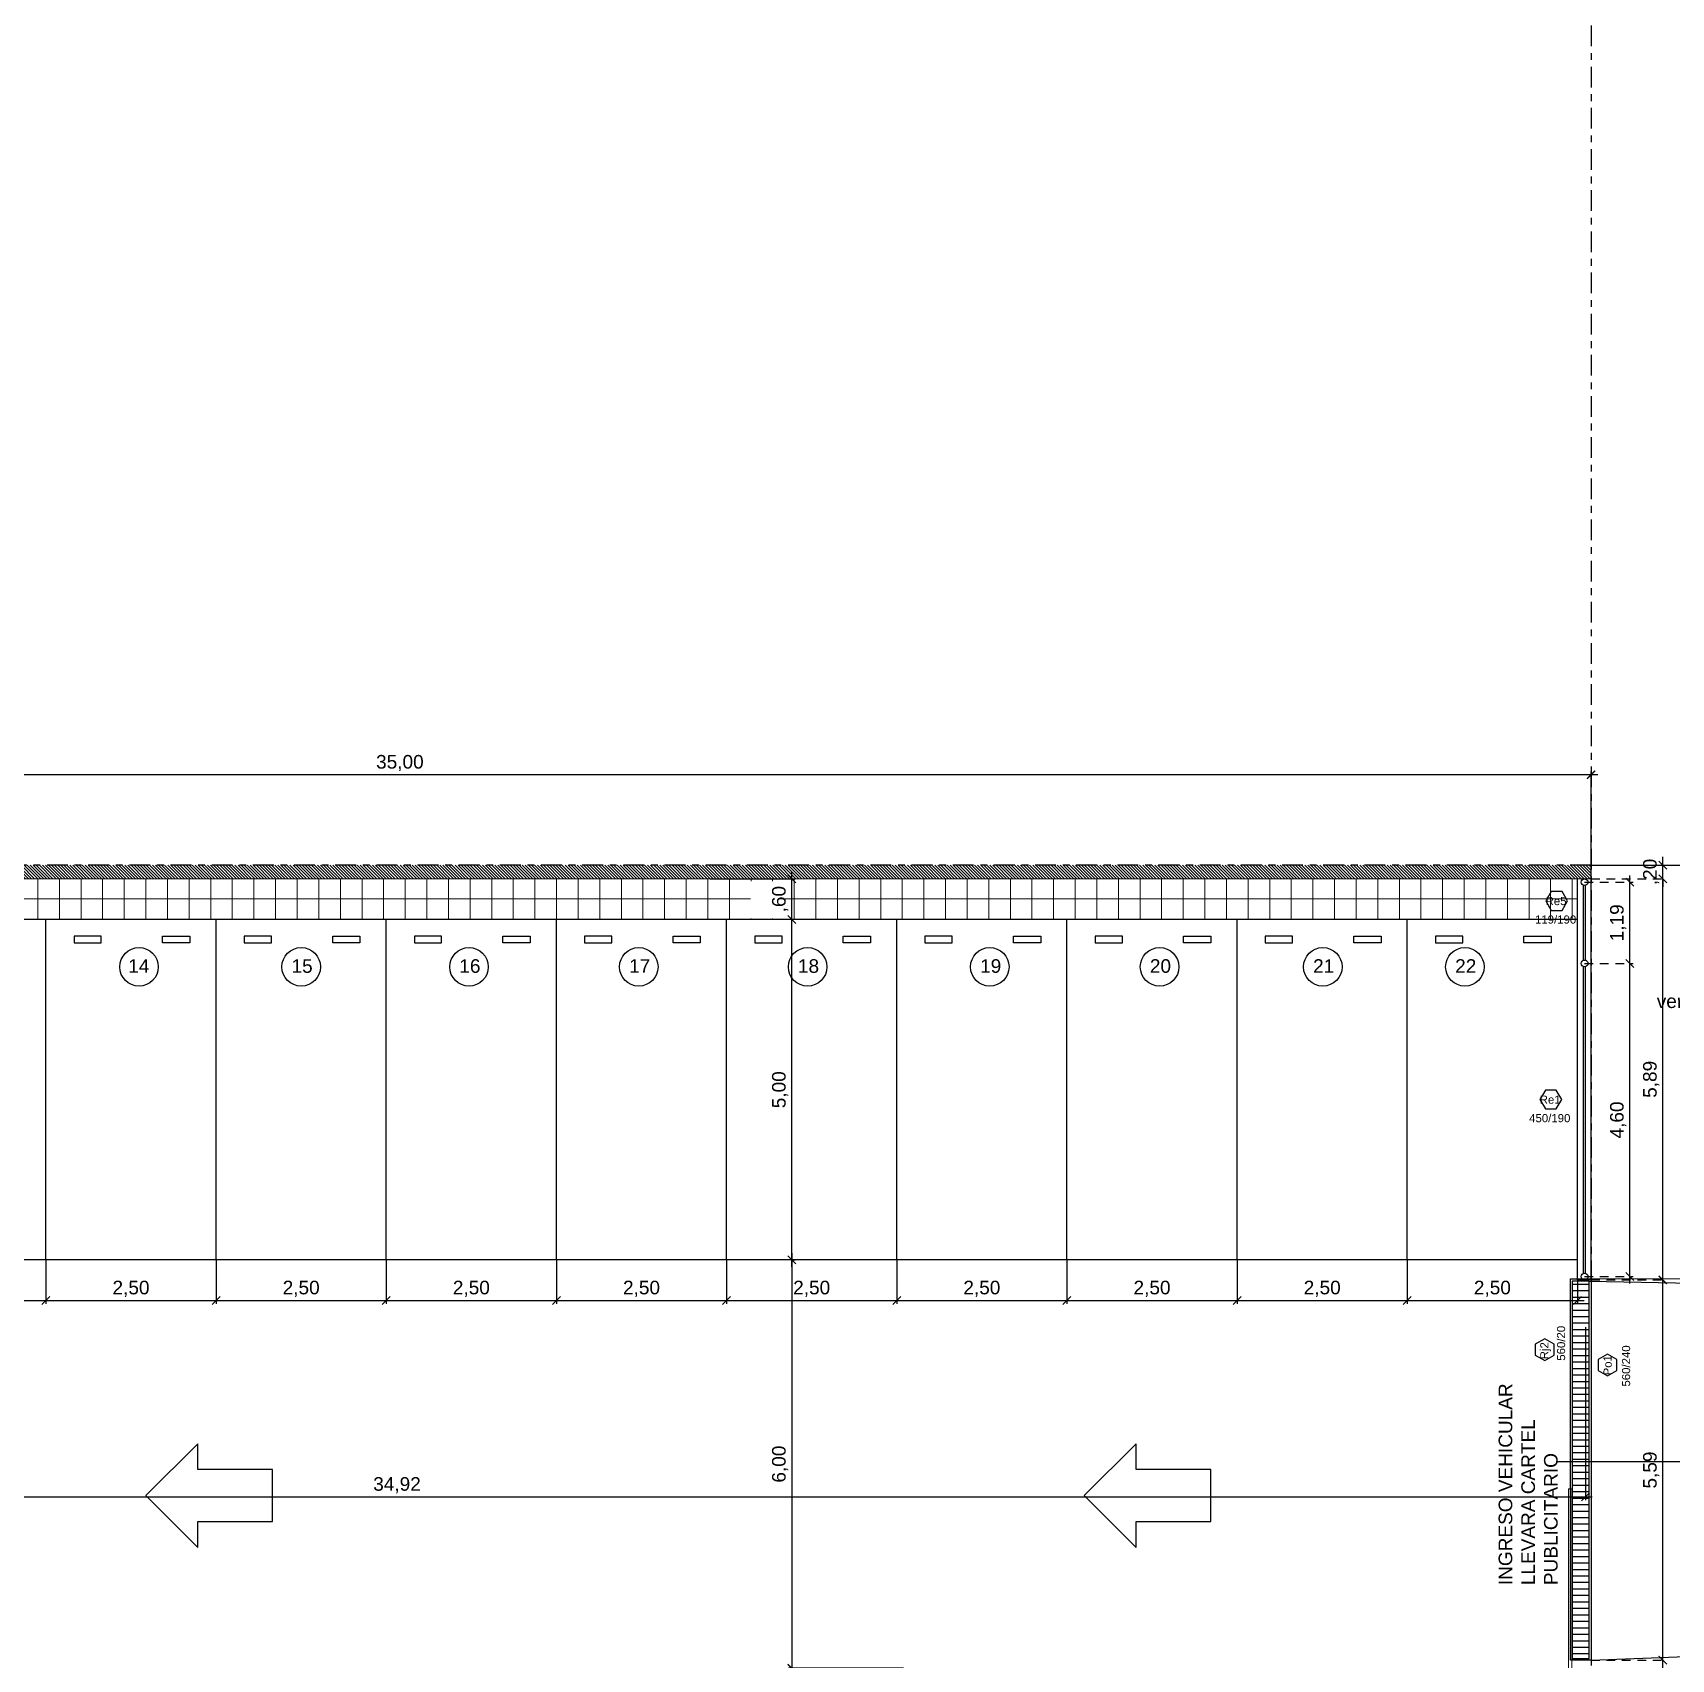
# Model space of a CAD drawing. Header units: metres. Extents: x 1093 to 1459, y -137 to 62.
# Drawn here: x 1314.28 to 1338.35, y -9.58 to 14.31 of the extents above; entities that cross this region are included whole.
import ezdxf

# ---------------------------------------------------------------- set-up
doc = ezdxf.new("R2010")
doc.units = ezdxf.units.M
doc.header["$LTSCALE"] = 0.508
doc.header["$PDMODE"] = 1
doc.header["$PDSIZE"] = -2
doc.linetypes.add('ACAD_ISO10W100', pattern=[18, 12, -3, 0, -3])
doc.linetypes.add('HIDDEN', pattern=[0.375, 0.25, -0.125])
doc.layers.get('0').update_dxf_attribs({"color": 9})
doc.layers.get('Defpoints').update_dxf_attribs({"color": 9})
for name, color, linetype in [('1-EJES', 9, 'ACAD_ISO10W100'), ('2-Corte', 9, 'Continuous'), ('2-Desig-Carp', 9, 'Continuous'), ('2-texto', 9, 'Continuous'), ('3-muros', 9, 'Continuous'), ('4-carpinterias', 9, 'Continuous'), ('8-cotas-100', 9, 'Continuous'), ('9-Hatch', 9, 'Continuous'), ('9-Hatch existente', 9, 'Continuous'), ('9-PISOS', 9, 'Continuous'), ('arq 0.09', 9, 'Continuous'), ('arq carpinterias', 9, 'Continuous'), ('arq gris 252', 9, 'Continuous'), ('artef', 9, 'Continuous')]:
    doc.layers.add(name, color=color, linetype=linetype)
doc.styles.add('swiss', font='swissel.ttf')
doc.dimstyles.new('dim-100', dxfattribs={"dimtxt": 0.2, "dimasz": 0.12, "dimexe": 0.05, "dimexo": 0, "dimgap": 0.05, "dimtad": 1, "dimzin": 4, "dimtxsty": 'swiss', "dimblk": 'ARCHTICK', "dimcen": 0.5, "dimdle": 0.1, "dimclrd": 256, "dimclre": 252, "dimclrt": 256, "dimadec": 0, "dimazin": 0, "dimtfac": 1, "dimtix": 1, "dimtmove": 2, "dimatfit": 3, "dimldrblk": 'OPEN30', "dimfxl": 0.05, "dimtolj": 1, "dimtzin": 0, "dimarcsym": 0})

# ---------------------------------------------------------------- blocks, each defined once
blk = doc.blocks.new('_ARCHTICK')
at = {"color": 0, "linetype": 'ByBlock', "const_width": 0.15}
blk.add_lwpolyline([(-0.5, -0.5), (0.5, 0.5)], dxfattribs=at)
blk = doc.blocks.new('*D20')
at = {"layer": '8-cotas-100', "linetype": 'Continuous', "lineweight": -2, "transparency": 16777216}
blk.add_line((1339.295, -18.017), (1339.295, 2.183), dxfattribs=at)
at = {"layer": '8-cotas-100', "color": 252, "linetype": 'Continuous', "lineweight": -2, "transparency": 16777216}
for p, q in [((1337.174, 2.083), (1339.345, 2.083)), ((1337.174, -17.917), (1339.345, -17.917))]:
    blk.add_line(p, q, dxfattribs=at)
at = {"layer": 'Defpoints', "color": 0, "linetype": 'Continuous', "transparency": 16777216}
for p in [(1337.174, 2.083), (1339.295, 2.083), (1337.174, -17.917)]:
    blk.add_point(p, dxfattribs=at)
at = {"layer": '8-cotas-100', "linetype": 'Continuous', "lineweight": -2, "transparency": 16777216, "xscale": 0.12, "yscale": 0.12, "zscale": 0.12}
for p, rotation in [((1339.295, 2.083), 90), ((1339.295, -17.917), 270)]:
    blk.add_blockref('_ARCHTICK', p, dxfattribs=dict(at, rotation=rotation))
at = {"layer": '8-cotas-100', "linetype": 'Continuous', "lineweight": 0, "transparency": 16777216, "insert": (1339.123, -7.917), "char_height": 0.2, "attachment_point": 5, "rotation": 90, "style": 'swiss'}
blk.add_mtext('\\A1;20,00', dxfattribs=at)
blk = doc.blocks.new('_Open30')
at = {"color": 0, "linetype": 'ByBlock', "lineweight": -2}
for p, q in [((-1, 0.27), (0, 0)), ((0, 0), (-1, -0.27)), ((0, 0), (-1, 0))]:
    blk.add_line(p, q, dxfattribs=at)
blk = doc.blocks.new('*D21')
at = {"layer": '8-cotas-100', "linetype": 'Continuous', "lineweight": -2, "transparency": 16777216}
blk.add_line((1337.274, 3.411), (1302.074, 3.411), dxfattribs=at)
at = {"layer": '8-cotas-100', "color": 252, "linetype": 'Continuous', "lineweight": -2, "transparency": 16777216}
for p, q in [((1302.174, 2.083), (1302.174, 3.461)), ((1337.174, 2.083), (1337.174, 3.461))]:
    blk.add_line(p, q, dxfattribs=at)
at = {"layer": 'Defpoints', "color": 0, "linetype": 'Continuous', "transparency": 16777216}
for p in [(1302.174, 3.411), (1302.174, 2.083), (1337.174, 2.083)]:
    blk.add_point(p, dxfattribs=at)
at = {"layer": '8-cotas-100', "linetype": 'Continuous', "lineweight": -2, "transparency": 16777216, "xscale": 0.12, "yscale": 0.12, "zscale": 0.12, "rotation": 180}
blk.add_blockref('_ARCHTICK', (1302.174, 3.411), dxfattribs=at)
at = {"layer": '8-cotas-100', "linetype": 'Continuous', "lineweight": -2, "transparency": 16777216, "xscale": 0.12, "yscale": 0.12, "zscale": 0.12}
blk.add_blockref('_ARCHTICK', (1337.174, 3.411), dxfattribs=at)
at = {"layer": '8-cotas-100', "linetype": 'Continuous', "lineweight": 0, "transparency": 16777216, "insert": (1319.674, 3.583), "char_height": 0.2, "attachment_point": 5, "style": 'swiss'}
blk.add_mtext('\\A1;35,00', dxfattribs=at)
blk = doc.blocks.new('*D64')
at = {"layer": '8-cotas-100', "color": 252, "linetype": 'Continuous', "lineweight": -2, "transparency": 16777216}
for p, q in [((1311.974, -3.717), (1311.974, -4.363)), ((1314.474, -3.717), (1314.474, -4.363))]:
    blk.add_line(p, q, dxfattribs=at)
at = {"layer": '8-cotas-100', "linetype": 'Continuous', "lineweight": -2, "transparency": 16777216}
blk.add_line((1311.874, -4.313), (1314.574, -4.313), dxfattribs=at)
at = {"layer": 'Defpoints', "color": 0, "linetype": 'Continuous', "transparency": 16777216}
for p in [(1311.974, -3.717), (1314.474, -3.717), (1314.474, -4.313)]:
    blk.add_point(p, dxfattribs=at)
at = {"layer": '8-cotas-100', "linetype": 'Continuous', "lineweight": -2, "transparency": 16777216, "xscale": 0.12, "yscale": 0.12, "zscale": 0.12, "rotation": 180}
blk.add_blockref('_ARCHTICK', (1311.974, -4.313), dxfattribs=at)
at = {"layer": '8-cotas-100', "linetype": 'Continuous', "lineweight": -2, "transparency": 16777216, "xscale": 0.12, "yscale": 0.12, "zscale": 0.12}
blk.add_blockref('_ARCHTICK', (1314.474, -4.313), dxfattribs=at)
at = {"layer": '8-cotas-100', "linetype": 'Continuous', "lineweight": 0, "transparency": 16777216, "insert": (1313.224, -4.141), "char_height": 0.2, "attachment_point": 5, "style": 'swiss'}
blk.add_mtext('\\A1;2,50', dxfattribs=at)
blk = doc.blocks.new('*D65')
at = {"layer": '8-cotas-100', "color": 252, "linetype": 'Continuous', "lineweight": -2, "transparency": 16777216}
for p, q in [((1314.474, -3.717), (1314.474, -4.363)), ((1316.974, -3.717), (1316.974, -4.363))]:
    blk.add_line(p, q, dxfattribs=at)
at = {"layer": '8-cotas-100', "linetype": 'Continuous', "lineweight": -2, "transparency": 16777216}
blk.add_line((1314.374, -4.313), (1317.074, -4.313), dxfattribs=at)
at = {"layer": 'Defpoints', "color": 0, "linetype": 'Continuous', "transparency": 16777216}
for p in [(1314.474, -3.717), (1316.974, -3.717), (1316.974, -4.313)]:
    blk.add_point(p, dxfattribs=at)
at = {"layer": '8-cotas-100', "linetype": 'Continuous', "lineweight": -2, "transparency": 16777216, "xscale": 0.12, "yscale": 0.12, "zscale": 0.12, "rotation": 180}
blk.add_blockref('_ARCHTICK', (1314.474, -4.313), dxfattribs=at)
at = {"layer": '8-cotas-100', "linetype": 'Continuous', "lineweight": -2, "transparency": 16777216, "xscale": 0.12, "yscale": 0.12, "zscale": 0.12}
blk.add_blockref('_ARCHTICK', (1316.974, -4.313), dxfattribs=at)
at = {"layer": '8-cotas-100', "linetype": 'Continuous', "lineweight": 0, "transparency": 16777216, "insert": (1315.724, -4.141), "char_height": 0.2, "attachment_point": 5, "style": 'swiss'}
blk.add_mtext('\\A1;2,50', dxfattribs=at)
blk = doc.blocks.new('*D66')
at = {"layer": '8-cotas-100', "color": 252, "linetype": 'Continuous', "lineweight": -2, "transparency": 16777216}
for p, q in [((1316.974, -3.717), (1316.974, -4.363)), ((1319.474, -3.717), (1319.474, -4.363))]:
    blk.add_line(p, q, dxfattribs=at)
at = {"layer": '8-cotas-100', "linetype": 'Continuous', "lineweight": -2, "transparency": 16777216}
blk.add_line((1316.874, -4.313), (1319.574, -4.313), dxfattribs=at)
at = {"layer": 'Defpoints', "color": 0, "linetype": 'Continuous', "transparency": 16777216}
for p in [(1316.974, -3.717), (1319.474, -3.717), (1319.474, -4.313)]:
    blk.add_point(p, dxfattribs=at)
at = {"layer": '8-cotas-100', "linetype": 'Continuous', "lineweight": -2, "transparency": 16777216, "xscale": 0.12, "yscale": 0.12, "zscale": 0.12, "rotation": 180}
blk.add_blockref('_ARCHTICK', (1316.974, -4.313), dxfattribs=at)
at = {"layer": '8-cotas-100', "linetype": 'Continuous', "lineweight": -2, "transparency": 16777216, "xscale": 0.12, "yscale": 0.12, "zscale": 0.12}
blk.add_blockref('_ARCHTICK', (1319.474, -4.313), dxfattribs=at)
at = {"layer": '8-cotas-100', "linetype": 'Continuous', "lineweight": 0, "transparency": 16777216, "insert": (1318.224, -4.141), "char_height": 0.2, "attachment_point": 5, "style": 'swiss'}
blk.add_mtext('\\A1;2,50', dxfattribs=at)
blk = doc.blocks.new('*D67')
at = {"layer": '8-cotas-100', "color": 252, "linetype": 'Continuous', "lineweight": -2, "transparency": 16777216}
for p, q in [((1319.474, -3.717), (1319.474, -4.363)), ((1321.974, -3.717), (1321.974, -4.363))]:
    blk.add_line(p, q, dxfattribs=at)
at = {"layer": '8-cotas-100', "linetype": 'Continuous', "lineweight": -2, "transparency": 16777216}
blk.add_line((1319.374, -4.313), (1322.074, -4.313), dxfattribs=at)
at = {"layer": 'Defpoints', "color": 0, "linetype": 'Continuous', "transparency": 16777216}
for p in [(1319.474, -3.717), (1321.974, -3.717), (1321.974, -4.313)]:
    blk.add_point(p, dxfattribs=at)
at = {"layer": '8-cotas-100', "linetype": 'Continuous', "lineweight": -2, "transparency": 16777216, "xscale": 0.12, "yscale": 0.12, "zscale": 0.12, "rotation": 180}
blk.add_blockref('_ARCHTICK', (1319.474, -4.313), dxfattribs=at)
at = {"layer": '8-cotas-100', "linetype": 'Continuous', "lineweight": -2, "transparency": 16777216, "xscale": 0.12, "yscale": 0.12, "zscale": 0.12}
blk.add_blockref('_ARCHTICK', (1321.974, -4.313), dxfattribs=at)
at = {"layer": '8-cotas-100', "linetype": 'Continuous', "lineweight": 0, "transparency": 16777216, "insert": (1320.724, -4.141), "char_height": 0.2, "attachment_point": 5, "style": 'swiss'}
blk.add_mtext('\\A1;2,50', dxfattribs=at)
blk = doc.blocks.new('*D68')
at = {"layer": '8-cotas-100', "color": 252, "linetype": 'Continuous', "lineweight": -2, "transparency": 16777216}
for p, q in [((1321.974, -3.717), (1321.974, -4.363)), ((1324.474, -3.717), (1324.474, -4.363))]:
    blk.add_line(p, q, dxfattribs=at)
at = {"layer": '8-cotas-100', "linetype": 'Continuous', "lineweight": -2, "transparency": 16777216}
blk.add_line((1321.874, -4.313), (1324.574, -4.313), dxfattribs=at)
at = {"layer": 'Defpoints', "color": 0, "linetype": 'Continuous', "transparency": 16777216}
for p in [(1321.974, -3.717), (1324.474, -3.717), (1324.474, -4.313)]:
    blk.add_point(p, dxfattribs=at)
at = {"layer": '8-cotas-100', "linetype": 'Continuous', "lineweight": -2, "transparency": 16777216, "xscale": 0.12, "yscale": 0.12, "zscale": 0.12, "rotation": 180}
blk.add_blockref('_ARCHTICK', (1321.974, -4.313), dxfattribs=at)
at = {"layer": '8-cotas-100', "linetype": 'Continuous', "lineweight": -2, "transparency": 16777216, "xscale": 0.12, "yscale": 0.12, "zscale": 0.12}
blk.add_blockref('_ARCHTICK', (1324.474, -4.313), dxfattribs=at)
at = {"layer": '8-cotas-100', "linetype": 'Continuous', "lineweight": 0, "transparency": 16777216, "insert": (1323.224, -4.141), "char_height": 0.2, "attachment_point": 5, "style": 'swiss'}
blk.add_mtext('\\A1;2,50', dxfattribs=at)
blk = doc.blocks.new('*D69')
at = {"layer": '8-cotas-100', "color": 252, "linetype": 'Continuous', "lineweight": -2, "transparency": 16777216}
for p, q in [((1324.474, -3.717), (1324.474, -4.363)), ((1326.974, -3.717), (1326.974, -4.363))]:
    blk.add_line(p, q, dxfattribs=at)
at = {"layer": '8-cotas-100', "linetype": 'Continuous', "lineweight": -2, "transparency": 16777216}
blk.add_line((1324.374, -4.313), (1327.074, -4.313), dxfattribs=at)
at = {"layer": 'Defpoints', "color": 0, "linetype": 'Continuous', "transparency": 16777216}
for p in [(1324.474, -3.717), (1326.974, -3.717), (1326.974, -4.313)]:
    blk.add_point(p, dxfattribs=at)
at = {"layer": '8-cotas-100', "linetype": 'Continuous', "lineweight": -2, "transparency": 16777216, "xscale": 0.12, "yscale": 0.12, "zscale": 0.12, "rotation": 180}
blk.add_blockref('_ARCHTICK', (1324.474, -4.313), dxfattribs=at)
at = {"layer": '8-cotas-100', "linetype": 'Continuous', "lineweight": -2, "transparency": 16777216, "xscale": 0.12, "yscale": 0.12, "zscale": 0.12}
blk.add_blockref('_ARCHTICK', (1326.974, -4.313), dxfattribs=at)
at = {"layer": '8-cotas-100', "linetype": 'Continuous', "lineweight": 0, "transparency": 16777216, "insert": (1325.724, -4.141), "char_height": 0.2, "attachment_point": 5, "style": 'swiss'}
blk.add_mtext('\\A1;2,50', dxfattribs=at)
blk = doc.blocks.new('*D70')
at = {"layer": '8-cotas-100', "color": 252, "linetype": 'Continuous', "lineweight": -2, "transparency": 16777216}
for p, q in [((1326.974, -3.717), (1326.974, -4.363)), ((1329.474, -3.717), (1329.474, -4.363))]:
    blk.add_line(p, q, dxfattribs=at)
at = {"layer": '8-cotas-100', "linetype": 'Continuous', "lineweight": -2, "transparency": 16777216}
blk.add_line((1326.874, -4.313), (1329.574, -4.313), dxfattribs=at)
at = {"layer": 'Defpoints', "color": 0, "linetype": 'Continuous', "transparency": 16777216}
for p in [(1326.974, -3.717), (1329.474, -3.717), (1329.474, -4.313)]:
    blk.add_point(p, dxfattribs=at)
at = {"layer": '8-cotas-100', "linetype": 'Continuous', "lineweight": -2, "transparency": 16777216, "xscale": 0.12, "yscale": 0.12, "zscale": 0.12, "rotation": 180}
blk.add_blockref('_ARCHTICK', (1326.974, -4.313), dxfattribs=at)
at = {"layer": '8-cotas-100', "linetype": 'Continuous', "lineweight": -2, "transparency": 16777216, "xscale": 0.12, "yscale": 0.12, "zscale": 0.12}
blk.add_blockref('_ARCHTICK', (1329.474, -4.313), dxfattribs=at)
at = {"layer": '8-cotas-100', "linetype": 'Continuous', "lineweight": 0, "transparency": 16777216, "insert": (1328.224, -4.141), "char_height": 0.2, "attachment_point": 5, "style": 'swiss'}
blk.add_mtext('\\A1;2,50', dxfattribs=at)
blk = doc.blocks.new('*D71')
at = {"layer": '8-cotas-100', "color": 252, "linetype": 'Continuous', "lineweight": -2, "transparency": 16777216}
for p, q in [((1329.474, -3.717), (1329.474, -4.363)), ((1331.974, -3.717), (1331.974, -4.363))]:
    blk.add_line(p, q, dxfattribs=at)
at = {"layer": '8-cotas-100', "linetype": 'Continuous', "lineweight": -2, "transparency": 16777216}
blk.add_line((1329.374, -4.313), (1332.074, -4.313), dxfattribs=at)
at = {"layer": 'Defpoints', "color": 0, "linetype": 'Continuous', "transparency": 16777216}
for p in [(1329.474, -3.717), (1331.974, -3.717), (1331.974, -4.313)]:
    blk.add_point(p, dxfattribs=at)
at = {"layer": '8-cotas-100', "linetype": 'Continuous', "lineweight": -2, "transparency": 16777216, "xscale": 0.12, "yscale": 0.12, "zscale": 0.12, "rotation": 180}
blk.add_blockref('_ARCHTICK', (1329.474, -4.313), dxfattribs=at)
at = {"layer": '8-cotas-100', "linetype": 'Continuous', "lineweight": -2, "transparency": 16777216, "xscale": 0.12, "yscale": 0.12, "zscale": 0.12}
blk.add_blockref('_ARCHTICK', (1331.974, -4.313), dxfattribs=at)
at = {"layer": '8-cotas-100', "linetype": 'Continuous', "lineweight": 0, "transparency": 16777216, "insert": (1330.724, -4.141), "char_height": 0.2, "attachment_point": 5, "style": 'swiss'}
blk.add_mtext('\\A1;2,50', dxfattribs=at)
blk = doc.blocks.new('*D72')
at = {"layer": '8-cotas-100', "color": 252, "linetype": 'Continuous', "lineweight": -2, "transparency": 16777216}
for p, q in [((1331.974, -3.717), (1331.974, -4.363)), ((1334.474, -3.717), (1334.474, -4.363))]:
    blk.add_line(p, q, dxfattribs=at)
at = {"layer": '8-cotas-100', "linetype": 'Continuous', "lineweight": -2, "transparency": 16777216}
blk.add_line((1331.874, -4.313), (1334.574, -4.313), dxfattribs=at)
at = {"layer": 'Defpoints', "color": 0, "linetype": 'Continuous', "transparency": 16777216}
for p in [(1331.974, -3.717), (1334.474, -3.717), (1334.474, -4.313)]:
    blk.add_point(p, dxfattribs=at)
at = {"layer": '8-cotas-100', "linetype": 'Continuous', "lineweight": -2, "transparency": 16777216, "xscale": 0.12, "yscale": 0.12, "zscale": 0.12, "rotation": 180}
blk.add_blockref('_ARCHTICK', (1331.974, -4.313), dxfattribs=at)
at = {"layer": '8-cotas-100', "linetype": 'Continuous', "lineweight": -2, "transparency": 16777216, "xscale": 0.12, "yscale": 0.12, "zscale": 0.12}
blk.add_blockref('_ARCHTICK', (1334.474, -4.313), dxfattribs=at)
at = {"layer": '8-cotas-100', "linetype": 'Continuous', "lineweight": 0, "transparency": 16777216, "insert": (1333.224, -4.141), "char_height": 0.2, "attachment_point": 5, "style": 'swiss'}
blk.add_mtext('\\A1;2,50', dxfattribs=at)
blk = doc.blocks.new('*D73')
at = {"layer": '8-cotas-100', "color": 252, "linetype": 'Continuous', "lineweight": -2, "transparency": 16777216}
for p, q in [((1302.174, -4.705), (1302.174, -7.249)), ((1337.091, -4.705), (1337.091, -7.249))]:
    blk.add_line(p, q, dxfattribs=at)
at = {"layer": '8-cotas-100', "linetype": 'Continuous', "lineweight": -2, "transparency": 16777216}
blk.add_line((1302.074, -7.199), (1337.191, -7.199), dxfattribs=at)
at = {"layer": 'Defpoints', "color": 0, "linetype": 'Continuous', "transparency": 16777216}
for p in [(1302.174, -4.705), (1337.091, -4.705), (1337.091, -7.199)]:
    blk.add_point(p, dxfattribs=at)
at = {"layer": '8-cotas-100', "linetype": 'Continuous', "lineweight": -2, "transparency": 16777216, "xscale": 0.12, "yscale": 0.12, "zscale": 0.12, "rotation": 180}
blk.add_blockref('_ARCHTICK', (1302.174, -7.199), dxfattribs=at)
at = {"layer": '8-cotas-100', "linetype": 'Continuous', "lineweight": -2, "transparency": 16777216, "xscale": 0.12, "yscale": 0.12, "zscale": 0.12}
blk.add_blockref('_ARCHTICK', (1337.091, -7.199), dxfattribs=at)
at = {"layer": '8-cotas-100', "linetype": 'Continuous', "lineweight": 0, "transparency": 16777216, "insert": (1319.632, -7.027), "char_height": 0.2, "attachment_point": 5, "style": 'swiss'}
blk.add_mtext('\\A1;34,92', dxfattribs=at)
blk = doc.blocks.new('*D77')
at = {"layer": '8-cotas-100', "color": 252, "linetype": 'Continuous', "lineweight": -2, "transparency": 16777216}
for p, q in [((1325.432, 1.283), (1325.382, 1.283)), ((1325.432, -3.717), (1325.382, -3.717))]:
    blk.add_line(p, q, dxfattribs=at)
at = {"layer": '8-cotas-100', "linetype": 'Continuous', "lineweight": -2, "transparency": 16777216}
blk.add_line((1325.432, -3.817), (1325.432, 1.383), dxfattribs=at)
at = {"layer": 'Defpoints', "color": 0, "linetype": 'Continuous', "transparency": 16777216}
for p in [(1325.432, 1.283), (1325.432, 1.283), (1325.432, -3.717)]:
    blk.add_point(p, dxfattribs=at)
at = {"layer": '8-cotas-100', "linetype": 'Continuous', "lineweight": -2, "transparency": 16777216, "xscale": 0.12, "yscale": 0.12, "zscale": 0.12}
for p, rotation in [((1325.432, 1.283), 90), ((1325.432, -3.717), 270)]:
    blk.add_blockref('_ARCHTICK', p, dxfattribs=dict(at, rotation=rotation))
at = {"layer": '8-cotas-100', "linetype": 'Continuous', "lineweight": 0, "transparency": 16777216, "insert": (1325.26, -1.217), "char_height": 0.2, "attachment_point": 5, "rotation": 90, "style": 'swiss'}
blk.add_mtext('\\A1;5,00', dxfattribs=at)
blk = doc.blocks.new('*D78')
at = {"layer": '8-cotas-100', "linetype": 'Continuous', "lineweight": -2, "transparency": 16777216}
blk.add_line((1325.432, 1.183), (1325.432, 1.983), dxfattribs=at)
at = {"layer": '8-cotas-100', "color": 252, "linetype": 'Continuous', "lineweight": -2, "transparency": 16777216}
for p, q in [((1324.232, 1.883), (1325.482, 1.883)), ((1325.432, 1.283), (1325.382, 1.283))]:
    blk.add_line(p, q, dxfattribs=at)
at = {"layer": 'Defpoints', "color": 0, "linetype": 'Continuous', "transparency": 16777216}
for p in [(1324.232, 1.883), (1325.432, 1.883), (1325.432, 1.283)]:
    blk.add_point(p, dxfattribs=at)
at = {"layer": '8-cotas-100', "linetype": 'Continuous', "lineweight": -2, "transparency": 16777216, "xscale": 0.12, "yscale": 0.12, "zscale": 0.12}
for p, rotation in [((1325.432, 1.883), 90), ((1325.432, 1.283), 270)]:
    blk.add_blockref('_ARCHTICK', p, dxfattribs=dict(at, rotation=rotation))
at = {"layer": '8-cotas-100', "linetype": 'Continuous', "lineweight": 0, "transparency": 16777216, "insert": (1325.26, 1.583), "char_height": 0.2, "attachment_point": 5, "rotation": 90, "style": 'swiss'}
blk.add_mtext('\\A1;,60', dxfattribs=at)
blk = doc.blocks.new('*D191')
at = {"layer": '8-cotas-100', "linetype": 'Continuous', "lineweight": -2, "transparency": 16777216}
blk.add_line((1325.432, -3.617), (1325.432, -9.817), dxfattribs=at)
at = {"layer": '8-cotas-100', "color": 252, "linetype": 'Continuous', "lineweight": -2, "transparency": 16777216}
for p, q in [((1325.432, -3.717), (1325.482, -3.717)), ((1327.071, -9.717), (1325.382, -9.717))]:
    blk.add_line(p, q, dxfattribs=at)
at = {"layer": 'Defpoints', "color": 0, "linetype": 'Continuous', "transparency": 16777216}
for p in [(1325.432, -3.717), (1325.432, -9.717), (1327.071, -9.717)]:
    blk.add_point(p, dxfattribs=at)
at = {"layer": '8-cotas-100', "linetype": 'Continuous', "lineweight": -2, "transparency": 16777216, "xscale": 0.12, "yscale": 0.12, "zscale": 0.12}
for p, rotation in [((1325.432, -3.717), 90), ((1325.432, -9.717), 270)]:
    blk.add_blockref('_ARCHTICK', p, dxfattribs=dict(at, rotation=rotation))
at = {"layer": '8-cotas-100', "linetype": 'Continuous', "lineweight": 0, "transparency": 16777216, "insert": (1325.26, -6.717), "char_height": 0.2, "attachment_point": 5, "rotation": 90, "style": 'swiss'}
blk.add_mtext('\\A1;6,00', dxfattribs=at)
blk = doc.blocks.new('*D197')
at = {"layer": '8-cotas-100', "color": 252, "linetype": 'Continuous', "lineweight": -2, "transparency": 16777216}
for p, q in [((1334.474, -3.717), (1334.474, -4.363)), ((1336.974, -4.011), (1336.974, -4.363))]:
    blk.add_line(p, q, dxfattribs=at)
at = {"layer": '8-cotas-100', "linetype": 'Continuous', "lineweight": -2, "transparency": 16777216}
blk.add_line((1334.374, -4.313), (1337.074, -4.313), dxfattribs=at)
at = {"layer": 'Defpoints', "color": 0, "linetype": 'Continuous', "transparency": 16777216}
for p in [(1334.474, -3.717), (1336.974, -4.011), (1336.974, -4.313)]:
    blk.add_point(p, dxfattribs=at)
at = {"layer": '8-cotas-100', "linetype": 'Continuous', "lineweight": -2, "transparency": 16777216, "xscale": 0.12, "yscale": 0.12, "zscale": 0.12, "rotation": 180}
blk.add_blockref('_ARCHTICK', (1334.474, -4.313), dxfattribs=at)
at = {"layer": '8-cotas-100', "linetype": 'Continuous', "lineweight": -2, "transparency": 16777216, "xscale": 0.12, "yscale": 0.12, "zscale": 0.12}
blk.add_blockref('_ARCHTICK', (1336.974, -4.313), dxfattribs=at)
at = {"layer": '8-cotas-100', "linetype": 'Continuous', "lineweight": 0, "transparency": 16777216, "insert": (1335.724, -4.141), "char_height": 0.2, "attachment_point": 5, "style": 'swiss'}
blk.add_mtext('\\A1;2,50', dxfattribs=at)
blk = doc.blocks.new('*D239')
at = {"layer": '3-muros', "color": 252, "linetype": 'HIDDEN', "lineweight": -2, "transparency": 16777216}
for p, q in [((1337.174, -9.596), (1338.277, -9.596)), ((1337.194, -14.717), (1338.277, -14.717))]:
    blk.add_line(p, q, dxfattribs=at)
at = {"layer": '3-muros', "linetype": 'Continuous', "lineweight": -2, "transparency": 16777216}
blk.add_line((1338.227, -14.817), (1338.227, -9.496), dxfattribs=at)
at = {"layer": 'Defpoints', "color": 0, "linetype": 'Continuous', "transparency": 16777216}
for p in [(1337.174, -9.596), (1338.227, -9.596), (1337.194, -14.717)]:
    blk.add_point(p, dxfattribs=at)
at = {"layer": '3-muros', "linetype": 'Continuous', "lineweight": -2, "transparency": 16777216, "xscale": 0.12, "yscale": 0.12, "zscale": 0.12}
for p, rotation in [((1338.227, -9.596), 90), ((1338.227, -14.717), 270)]:
    blk.add_blockref('_ARCHTICK', p, dxfattribs=dict(at, rotation=rotation))
at = {"layer": '3-muros', "linetype": 'Continuous', "lineweight": 0, "transparency": 16777216, "insert": (1338.056, -12.157), "char_height": 0.2, "attachment_point": 5, "rotation": 90, "style": 'swiss'}
blk.add_mtext('\\A1;5,12', dxfattribs=at)
blk = doc.blocks.new('*D240')
at = {"layer": '3-muros', "color": 252, "linetype": 'HIDDEN', "lineweight": -2, "transparency": 16777216}
for p, q in [((1337.174, -4.011), (1338.277, -4.011)), ((1337.174, -9.596), (1338.277, -9.596))]:
    blk.add_line(p, q, dxfattribs=at)
at = {"layer": '3-muros', "linetype": 'Continuous', "lineweight": -2, "transparency": 16777216}
blk.add_line((1338.227, -9.696), (1338.227, -3.911), dxfattribs=at)
at = {"layer": 'Defpoints', "color": 0, "linetype": 'Continuous', "transparency": 16777216}
for p in [(1337.174, -4.011), (1338.227, -4.011), (1337.174, -9.596)]:
    blk.add_point(p, dxfattribs=at)
at = {"layer": '3-muros', "linetype": 'Continuous', "lineweight": -2, "transparency": 16777216, "xscale": 0.12, "yscale": 0.12, "zscale": 0.12}
for p, rotation in [((1338.227, -4.011), 90), ((1338.227, -9.596), 270)]:
    blk.add_blockref('_ARCHTICK', p, dxfattribs=dict(at, rotation=rotation))
at = {"layer": '3-muros', "linetype": 'Continuous', "lineweight": 0, "transparency": 16777216, "insert": (1338.056, -6.804), "char_height": 0.2, "attachment_point": 5, "rotation": 90, "style": 'swiss'}
blk.add_mtext('\\A1;5,59', dxfattribs=at)
blk = doc.blocks.new('*D241')
at = {"layer": '3-muros', "linetype": 'Continuous', "lineweight": -2, "transparency": 16777216}
blk.add_line((1338.227, -4.111), (1338.227, 1.983), dxfattribs=at)
at = {"layer": '3-muros', "color": 252, "linetype": 'HIDDEN', "lineweight": -2, "transparency": 16777216}
for p, q in [((1337.174, 1.883), (1338.277, 1.883)), ((1337.174, -4.011), (1338.277, -4.011))]:
    blk.add_line(p, q, dxfattribs=at)
at = {"layer": 'Defpoints', "color": 0, "linetype": 'Continuous', "transparency": 16777216}
for p in [(1337.174, 1.883), (1338.227, 1.883), (1337.174, -4.011)]:
    blk.add_point(p, dxfattribs=at)
at = {"layer": '3-muros', "linetype": 'Continuous', "lineweight": -2, "transparency": 16777216, "xscale": 0.12, "yscale": 0.12, "zscale": 0.12}
for p, rotation in [((1338.227, 1.883), 90), ((1338.227, -4.011), 270)]:
    blk.add_blockref('_ARCHTICK', p, dxfattribs=dict(at, rotation=rotation))
at = {"layer": '3-muros', "linetype": 'Continuous', "lineweight": 0, "transparency": 16777216, "insert": (1338.056, -1.064), "char_height": 0.2, "attachment_point": 5, "rotation": 90, "style": 'swiss'}
blk.add_mtext('\\A1;5,89', dxfattribs=at)
blk = doc.blocks.new('*D242')
at = {"layer": '3-muros', "linetype": 'Continuous', "lineweight": -2, "transparency": 16777216}
for p, q in [((1338.227, 2.083), (1338.227, 2.203)), ((1338.227, 1.883), (1338.227, 2.083)), ((1338.227, 1.883), (1338.227, 1.763))]:
    blk.add_line(p, q, dxfattribs=at)
at = {"layer": '3-muros', "color": 252, "linetype": 'HIDDEN', "lineweight": -2, "transparency": 16777216}
for p, q in [((1337.174, 2.083), (1338.277, 2.083)), ((1337.174, 1.883), (1338.277, 1.883))]:
    blk.add_line(p, q, dxfattribs=at)
at = {"layer": 'Defpoints', "color": 0, "linetype": 'Continuous', "transparency": 16777216}
for p in [(1337.174, 2.083), (1338.227, 2.083), (1337.174, 1.883)]:
    blk.add_point(p, dxfattribs=at)
at = {"layer": '3-muros', "linetype": 'Continuous', "lineweight": -2, "transparency": 16777216, "xscale": 0.12, "yscale": 0.12, "zscale": 0.12}
for p, rotation in [((1338.227, 2.083), 270), ((1338.227, 1.883), 90)]:
    blk.add_blockref('_ARCHTICK', p, dxfattribs=dict(at, rotation=rotation))
at = {"layer": '3-muros', "linetype": 'Continuous', "lineweight": 0, "transparency": 16777216, "insert": (1338.056, 1.983), "char_height": 0.2, "attachment_point": 5, "rotation": 90, "style": 'swiss'}
blk.add_mtext('\\A1;,20', dxfattribs=at)
blk = doc.blocks.new('*D535')
at = {"layer": '8-cotas-100', "lineweight": -2, "transparency": 16777216}
blk.add_line((1337.742, -4.061), (1337.742, 0.739), dxfattribs=at)
at = {"layer": '8-cotas-100', "color": 252, "linetype": 'HIDDEN', "lineweight": -2, "transparency": 16777216}
for p, q in [((1337.078, 0.639), (1337.792, 0.639)), ((1337.078, -3.961), (1337.792, -3.961))]:
    blk.add_line(p, q, dxfattribs=at)
at = {"layer": 'Defpoints', "color": 0, "transparency": 16777216}
for p in [(1337.078, 0.639), (1337.742, 0.639), (1337.078, -3.961)]:
    blk.add_point(p, dxfattribs=at)
at = {"layer": '8-cotas-100', "lineweight": -2, "transparency": 16777216, "xscale": 0.12, "yscale": 0.12, "zscale": 0.12}
for p, rotation in [((1337.742, 0.639), 90), ((1337.742, -3.961), 270)]:
    blk.add_blockref('_ARCHTICK', p, dxfattribs=dict(at, rotation=rotation))
at = {"layer": '8-cotas-100', "transparency": 16777216, "insert": (1337.571, -1.661), "char_height": 0.2, "attachment_point": 5, "rotation": 90, "style": 'swiss'}
blk.add_mtext('\\A1;4,60', dxfattribs=at)
blk = doc.blocks.new('*D536')
at = {"layer": '8-cotas-100', "lineweight": -2, "transparency": 16777216}
blk.add_line((1337.742, 0.539), (1337.742, 1.933), dxfattribs=at)
at = {"layer": '8-cotas-100', "color": 252, "linetype": 'HIDDEN', "lineweight": -2, "transparency": 16777216}
for p, q in [((1337.078, 1.833), (1337.792, 1.833)), ((1337.078, 0.639), (1337.792, 0.639))]:
    blk.add_line(p, q, dxfattribs=at)
at = {"layer": 'Defpoints', "color": 0, "transparency": 16777216}
for p in [(1337.078, 1.833), (1337.742, 1.833), (1337.078, 0.639)]:
    blk.add_point(p, dxfattribs=at)
at = {"layer": '8-cotas-100', "lineweight": -2, "transparency": 16777216, "xscale": 0.12, "yscale": 0.12, "zscale": 0.12}
for p, rotation in [((1337.742, 1.833), 90), ((1337.742, 0.639), 270)]:
    blk.add_blockref('_ARCHTICK', p, dxfattribs=dict(at, rotation=rotation))
at = {"layer": '8-cotas-100', "transparency": 16777216, "insert": (1337.571, 1.236), "char_height": 0.2, "attachment_point": 5, "rotation": 90, "style": 'swiss'}
blk.add_mtext('\\A1;1,19', dxfattribs=at)
blk = doc.blocks.new('*D543')
at = {"layer": '8-cotas-100', "lineweight": -2, "transparency": 16777216}
blk.add_line((1340.942, 2.183), (1340.942, -35.017), dxfattribs=at)
at = {"layer": '8-cotas-100', "color": 252, "linetype": 'HIDDEN', "lineweight": -2, "transparency": 16777216}
for p, q in [((1337.174, 2.083), (1340.992, 2.083)), ((1337.174, -34.917), (1340.992, -34.917))]:
    blk.add_line(p, q, dxfattribs=at)
at = {"layer": 'Defpoints', "color": 0, "transparency": 16777216}
for p in [(1337.174, 2.083), (1337.174, -34.917), (1340.942, -34.917)]:
    blk.add_point(p, dxfattribs=at)
at = {"layer": '8-cotas-100', "lineweight": -2, "transparency": 16777216, "xscale": 0.12, "yscale": 0.12, "zscale": 0.12}
for p, rotation in [((1340.942, 2.083), 90), ((1340.942, -34.917), 270)]:
    blk.add_blockref('_ARCHTICK', p, dxfattribs=dict(at, rotation=rotation))
at = {"layer": '8-cotas-100', "transparency": 16777216, "insert": (1340.77, -16.417), "char_height": 0.2, "attachment_point": 5, "rotation": 90, "style": 'swiss'}
blk.add_mtext('\\A1;37,00', dxfattribs=at)

msp = doc.modelspace()

# ---------------------------------------------------------------- hatches: boundary and pattern name
at = {"layer": '9-Hatch', "linetype": 'Continuous', "lineweight": 0}
h = msp.add_hatch(dxfattribs=at)
h.set_pattern_fill('NET', color=256, scale=0.1)
h.set_pattern_definition([(0, (-2, 0), (0, 0.3175), []), (90, (-2, 0), (-0.3175, 0), [])])
h.paths.add_polyline_path([(1336.974, 1.883), (1301.774, 1.883), (1301.774, 1.283), (1334.474, 1.283), (1336.974, 1.283)])
h.paths.add_polyline_path([(1325.254, 1.299), (1325.254, 1.847), (1324.826, 1.847), (1324.826, 1.299)], flags=16)
at = {"layer": '9-Hatch existente', "linetype": 'Continuous', "lineweight": 0}
h = msp.add_hatch(dxfattribs=at)
h.set_pattern_fill('ANSI31', color=256, scale=0.01, angle=-90)
h.paths.add_polyline_path([(1337.174, 2.083), (1302.174, 2.083), (1302.174, 1.883), (1337.174, 1.883)])
at = {"layer": 'arq gris 252', "ltscale": 0.001}
h = msp.add_hatch(dxfattribs=at)
h.set_pattern_fill('ANSI31', color=256, scale=0.03, angle=135, style=0)
h.set_pattern_definition([(180, (1299.25649, -1319.56989), (0, -0.09525), [])])
h.paths.add_polyline_path([(1337.148, -9.571), (1337.148, -4.029), (1336.898, -4.029), (1336.898, -9.571)])

# ---------------------------------------------------------------- linework, layer by layer
at = {"layer": '1-EJES', "linetype": 'ACAD_ISO10W100', "ltscale": 0.05}
for p, q in [((1337.174, 59.173), (1337.174, -15.541)), ((1337.174, 2.083), (1302.174, 2.083))]:
    msp.add_line(p, q, dxfattribs=at)
at = {"layer": '2-Corte'}
msp.add_line((1336.661, -6.679), (1338.546, -6.679), dxfattribs=at)
at = {"layer": '2-texto'}
for points in [[(1316.706, -6.417), (1315.943, -7.18), (1316.706, -7.942), (1316.706, -7.561), (1317.803, -7.561), (1317.803, -6.798), (1316.706, -6.798)], [(1330.491, -6.417), (1329.728, -7.18), (1330.491, -7.942), (1330.491, -7.561), (1331.588, -7.561), (1331.588, -6.798), (1330.491, -6.798)]]:
    msp.add_lwpolyline(points, close=True, dxfattribs=at)
for centre in [(1315.842, 0.589), (1318.224, 0.589), (1320.69, 0.589), (1323.184, 0.589), (1325.664, 0.589), (1328.34, 0.589), (1330.835, 0.589), (1333.233, 0.589), (1335.32, 0.589)]:
    msp.add_circle(centre, 0.283, dxfattribs=at)
at = {"layer": '3-muros', "linetype": 'Continuous', "lineweight": 0}
msp.add_line((1337.174, 1.883), (1302.174, 1.883), dxfattribs=at)
at = {"layer": '4-carpinterias'}
for p, q in [((1337.174, -4.011), (1337.174, 2.083)), ((1336.974, -4.011), (1336.974, 1.883)), ((1337.061, 0.686), (1337.061, 1.786)), ((1337.091, 0.688), (1337.091, 1.785)), ((1337.061, -3.914), (1337.061, 0.592)), ((1337.091, -3.912), (1337.091, 0.591)), ((1336.974, -4.011), (1337.174, -4.011))]:
    msp.add_line(p, q, dxfattribs=at)
at = {"layer": '4-carpinterias', "linetype": 'Continuous', "lineweight": 0}
for p, q in [((1337.061, 1.88), (1337.061, 1.883)), ((1337.091, 1.881), (1337.091, 1.883))]:
    msp.add_line(p, q, dxfattribs=at)
msp.add_lwpolyline([(1336.841, -7.082), (1336.841, -13.082), (1336.891, -13.082), (1336.891, -7.082)], close=True, dxfattribs=at)
at = {"layer": '4-carpinterias'}
for centre in [(1337.078, 1.833), (1337.078, 0.639), (1337.078, -3.961)]:
    msp.add_circle(centre, 0.05, dxfattribs=at)
at = {"layer": '9-PISOS', "linetype": 'Continuous', "lineweight": 0}
msp.add_line((1337.174, 2.083), (1341.974, 2.083), dxfattribs=at)
at = {"layer": '9-PISOS', "flags": 128}
for points in [[(1337.148, -4.029), (1341.974, -4.122)], [(1337.174, -9.596), (1341.974, -9.41)]]:
    msp.add_lwpolyline(points, dxfattribs=at)
at = {"layer": '9-PISOS', "linetype": 'Continuous', "lineweight": 0, "flags": 128}
msp.add_lwpolyline([(1337.169, -3.996), (1341.974, -3.996)], dxfattribs=at)
at = {"layer": 'arq 0.09', "ltscale": 0.001}
for points in [[(1337.174, -3.996), (1337.174, -9.596), (1336.873, -9.596), (1336.873, -3.996)], [(1337.148, -9.571), (1337.148, -4.029), (1336.898, -4.029), (1336.898, -9.571)]]:
    msp.add_lwpolyline(points, close=True, dxfattribs=at)
at = {"layer": 'arq carpinterias'}
for points in [[(1336.828, 1.557), (1336.748, 1.695), (1336.588, 1.695), (1336.509, 1.557), (1336.588, 1.419), (1336.748, 1.419)], [(1336.742, -1.361), (1336.662, -1.223), (1336.502, -1.223), (1336.423, -1.361), (1336.502, -1.499), (1336.662, -1.499)], [(1336.493, -4.875), (1336.355, -4.954), (1336.355, -5.114), (1336.493, -5.193), (1336.632, -5.114), (1336.632, -4.954)], [(1337.416, -5.101), (1337.278, -5.18), (1337.278, -5.34), (1337.416, -5.419), (1337.554, -5.34), (1337.554, -5.18)]]:
    msp.add_lwpolyline(points, close=True, dxfattribs=at)
at = {"layer": 'artef'}
for p, q in [((1336.974, 1.283), (1302.174, 1.283)), ((1314.474, -3.717), (1314.474, 1.283)), ((1316.974, -3.717), (1316.974, 1.283)), ((1319.474, -3.717), (1319.474, 1.283)), ((1321.974, -3.717), (1321.974, 1.283)), ((1324.474, -3.717), (1324.474, 1.283)), ((1326.974, -3.717), (1326.974, 1.283)), ((1329.474, -3.717), (1329.474, 1.283)), ((1331.974, -3.717), (1331.974, 1.283)), ((1334.474, -3.717), (1334.474, 1.283)), ((1336.974, -3.717), (1302.174, -3.717))]:
    msp.add_line(p, q, dxfattribs=at)
for points in [[(1314.888, 0.94), (1315.288, 0.94), (1315.288, 1.04), (1314.888, 1.04)], [(1316.588, 0.94), (1316.188, 0.94), (1316.188, 1.04), (1316.588, 1.04)], [(1317.388, 0.94), (1317.788, 0.94), (1317.788, 1.04), (1317.388, 1.04)], [(1319.088, 0.94), (1318.688, 0.94), (1318.688, 1.04), (1319.088, 1.04)], [(1319.888, 0.94), (1320.288, 0.94), (1320.288, 1.04), (1319.888, 1.04)], [(1321.588, 0.94), (1321.188, 0.94), (1321.188, 1.04), (1321.588, 1.04)], [(1322.388, 0.94), (1322.788, 0.94), (1322.788, 1.04), (1322.388, 1.04)], [(1324.088, 0.94), (1323.688, 0.94), (1323.688, 1.04), (1324.088, 1.04)], [(1324.888, 0.94), (1325.288, 0.94), (1325.288, 1.04), (1324.888, 1.04)], [(1326.588, 0.94), (1326.188, 0.94), (1326.188, 1.04), (1326.588, 1.04)], [(1327.388, 0.94), (1327.788, 0.94), (1327.788, 1.04), (1327.388, 1.04)], [(1329.088, 0.94), (1328.688, 0.94), (1328.688, 1.04), (1329.088, 1.04)], [(1329.888, 0.94), (1330.288, 0.94), (1330.288, 1.04), (1329.888, 1.04)], [(1331.588, 0.94), (1331.188, 0.94), (1331.188, 1.04), (1331.588, 1.04)], [(1332.388, 0.94), (1332.788, 0.94), (1332.788, 1.04), (1332.388, 1.04)], [(1334.088, 0.94), (1333.688, 0.94), (1333.688, 1.04), (1334.088, 1.04)], [(1334.888, 0.94), (1335.288, 0.94), (1335.288, 1.04), (1334.888, 1.04)], [(1336.588, 0.94), (1336.188, 0.94), (1336.188, 1.04), (1336.588, 1.04)]]:
    msp.add_lwpolyline(points, close=True, dxfattribs=at)

# ---------------------------------------------------------------- texts
at = {"layer": '2-Desig-Carp', "char_height": 0.12, "width": 5.11385, "attachment_point": 3, "style": 'swiss'}
for s, insert in [('Re5', (1336.813, 1.616)), ('\\pi-0.36,l0.48,t0.48;{\\fArial|b0|i0|c0|p34;119/190}', (1336.956, 1.344)), ('Re1', (1336.727, -1.302)), ('\\pi-0.36,l0.48,t0.48;{\\fArial|b0|i0|c0|p34;450/190}', (1336.87, -1.574))]:
    msp.add_mtext(s, dxfattribs=dict(at, insert=insert))
at = {"layer": '2-Desig-Carp', "char_height": 0.12, "width": 5.11385, "attachment_point": 3, "rotation": 90, "style": 'swiss'}
for s, insert in [('\\pi-0.36,l0.48,t0.48;{\\fArial|b0|i0|c0|p34;560/20}', (1336.673, -4.685)), ('Rj2', (1336.427, -4.925)), ('\\pi-0.36,l0.48,t0.48;{\\fArial|b0|i0|c0|p34;560/240}', (1337.628, -4.972)), ('Po1', (1337.356, -5.115))]:
    msp.add_mtext(s, dxfattribs=dict(at, insert=insert))
at = {"layer": '2-texto', "char_height": 0.2, "line_spacing_factor": 0.844561, "style": 'swiss'}
for s, insert, attachment_point in [('14', (1315.683, 0.701), 1), ('15', (1318.393, 0.701), 3), ('16', (1320.858, 0.701), 3), ('17', (1323.352, 0.701), 3), ('18', (1325.833, 0.701), 3), ('19', (1328.509, 0.701), 3), ('20', (1331.003, 0.701), 3)]:
    msp.add_mtext(s, dxfattribs=dict(at, insert=insert, attachment_point=attachment_point))
at = {"layer": '2-texto', "char_height": 0.2, "width": 0.45216, "attachment_point": 3, "line_spacing_factor": 0.844561, "style": 'swiss'}
for s, insert in [('21', (1333.401, 0.701)), ('22', (1335.488, 0.701))]:
    msp.add_mtext(s, dxfattribs=dict(at, insert=insert))
at = {"layer": '2-texto', "insert": (1337.939, 0.184), "char_height": 0.2, "width": 6.62475, "attachment_point": 1, "style": 'swiss'}
msp.add_mtext('\\pi-0.6,l0.8,t0.8;vereda hormigon peinado', dxfattribs=at)
at = {"layer": '2-texto', "insert": (1335.149, -8.495), "char_height": 0.2, "attachment_point": 1, "rotation": 90, "style": 'swiss'}
msp.add_mtext_dynamic_manual_height_columns('\\P\\PINGRESO VEHICULAR\\PLLEVARA CARTEL PUBLICITARIO', width=3.19644, gutter_width=1, heights=[0], dxfattribs=at)

# ---------------------------------------------------------------- dimensions: what is measured, and where the dimension line sits
at = {"layer": '3-muros', "linetype": 'Continuous', "lineweight": 0}
for base, p1, p2, picture, middle in [((1338.227, 2.083), (1337.174, 1.883), (1337.174, 2.083), '*D242', (1338.056, 1.983)), ((1338.227, 1.883), (1337.174, -4.011), (1337.174, 1.883), '*D241', (1338.056, -1.064)), ((1338.2275, -4.011), (1337.1736, -9.5963), (1337.1736, -4.011), '*D240', (1338.0559, -6.8037)), ((1338.227, -9.596), (1337.194, -14.717), (1337.174, -9.596), '*D239', (1338.056, -12.157))]:
    dim = msp.add_linear_dim(base=base, p1=p1, p2=p2, angle=90, dimstyle='dim-100', dxfattribs=at)
    dim.commit()
    dim.dimension.update_dxf_attribs({"geometry": picture, "text_midpoint": middle})
at = {"layer": '8-cotas-100', "linetype": 'Continuous', "lineweight": 0}
for base, p1, p2, picture, middle in [((1302.174, 3.411), (1337.174, 2.083), (1302.174, 2.083), '*D21', (1319.674, 3.583)), ((1314.474, -4.313), (1311.974, -3.717), (1314.474, -3.717), '*D64', (1313.224, -4.141)), ((1316.974, -4.313), (1314.474, -3.717), (1316.974, -3.717), '*D65', (1315.724, -4.141)), ((1319.474, -4.313), (1316.974, -3.717), (1319.474, -3.717), '*D66', (1318.224, -4.141)), ((1321.974, -4.313), (1319.474, -3.717), (1321.974, -3.717), '*D67', (1320.724, -4.141)), ((1324.474, -4.313), (1321.974, -3.717), (1324.474, -3.717), '*D68', (1323.224, -4.141)), ((1326.974, -4.313), (1324.474, -3.717), (1326.974, -3.717), '*D69', (1325.724, -4.141)), ((1329.474, -4.313), (1326.974, -3.717), (1329.474, -3.717), '*D70', (1328.224, -4.141)), ((1331.974, -4.313), (1329.474, -3.717), (1331.974, -3.717), '*D71', (1330.724, -4.141)), ((1334.474, -4.313), (1331.974, -3.717), (1334.474, -3.717), '*D72', (1333.224, -4.141)), ((1336.974, -4.313), (1334.474, -3.717), (1336.974, -4.011), '*D197', (1335.724, -4.141)), ((1337.091, -7.199), (1302.174, -4.705), (1337.091, -4.705), '*D73', (1319.632, -7.027))]:
    dim = msp.add_linear_dim(base=base, p1=p1, p2=p2, dimstyle='dim-100', dxfattribs=at)
    dim.commit()
    dim.dimension.update_dxf_attribs({"geometry": picture, "text_midpoint": middle})
for base, p1, p2, picture, middle in [((1339.295, 2.083), (1337.174, -17.917), (1337.174, 2.083), '*D20', (1339.123, -7.917)), ((1325.432, 1.883), (1325.432, 1.283), (1324.232, 1.883), '*D78', (1325.26, 1.583)), ((1325.432, 1.283), (1325.432, -3.717), (1325.432, 1.283), '*D77', (1325.26, -1.217)), ((1325.432, -9.717), (1325.432, -3.717), (1327.071, -9.717), '*D191', (1325.26, -6.717))]:
    dim = msp.add_linear_dim(base=base, p1=p1, p2=p2, angle=90, dimstyle='dim-100', dxfattribs=at)
    dim.commit()
    dim.dimension.update_dxf_attribs({"geometry": picture, "text_midpoint": middle})
at = {"layer": '8-cotas-100'}
for base, p1, p2, picture, middle in [((1340.942, -34.917), (1337.174, 2.083), (1337.174, -34.917), '*D543', (1340.77, -16.417)), ((1337.742, 1.833), (1337.078, 0.639), (1337.078, 1.833), '*D536', (1337.571, 1.236)), ((1337.742, 0.639), (1337.078, -3.961), (1337.078, 0.639), '*D535', (1337.571, -1.661))]:
    dim = msp.add_linear_dim(base=base, p1=p1, p2=p2, angle=90, dimstyle='dim-100', dxfattribs=at)
    dim.commit()
    dim.dimension.update_dxf_attribs({"geometry": picture, "text_midpoint": middle})

doc.saveas('drawing.dxf')
